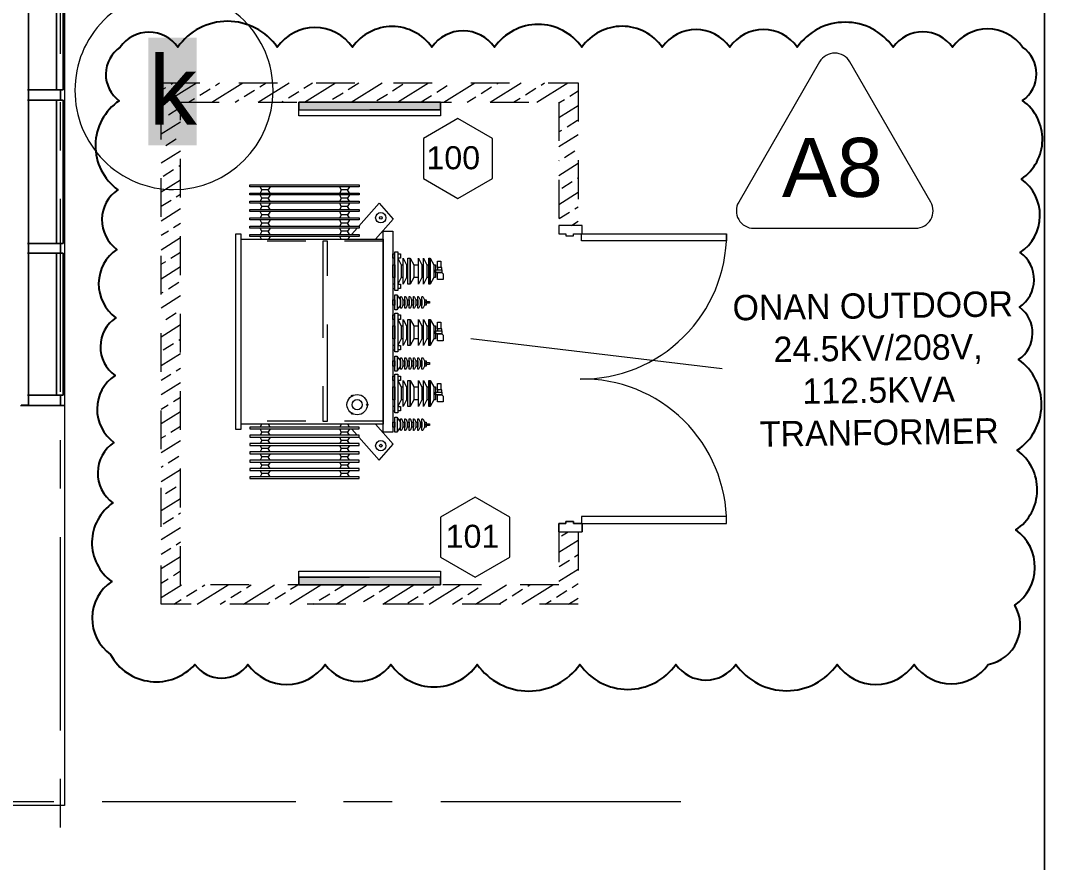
# Model space of a CAD drawing. Header units: inches. Extents: x 0.9 to 36.3, y 0.7 to 23.3.
# Drawn here: x 29.719 to 32.364, y 5.952 to 8.127 of the extents above; entities that cross this region are included whole.
import ezdxf

# ---------------------------------------------------------------- set-up
doc = ezdxf.new("R2010")
doc.units = ezdxf.units.IN
for name, pattern in [('CENTER', [50.8, 31.75, -6.35, 6.35, -6.35]), ('DASHED2', [0.375, 0.25, -0.125]), ('HIDDEN', [0.375, 0.25, -0.125])]:
    doc.linetypes.add(name, pattern=pattern)
doc.layers.add('Clouds', color=250, linetype='Continuous')
doc.layers.add('PDF_Text', color=7, linetype='Continuous')
for name, color, linetype, lineweight, true_color in [('Lights', 7, 'Continuous', 15, 0xff0a0a), ('Numbering Lights', 1, 'Continuous', 15, 0xff0000), ('PDF_Geometry', 7, 'Continuous', 9, 0x777777), ('transformer', 7, 'Continuous', 15, 0xb1a785)]:
    doc.layers.add(name, color=color, linetype=linetype, lineweight=lineweight, true_color=true_color)
doc.layers.add('PDF_Solid Fills', color=7, linetype='Continuous', true_color=0xffffff)
doc.styles.add('PDF Arial', font='arial.ttf')
doc.styles.get("Standard").update_dxf_attribs({"font": 'arial.ttf'})
pattern_1 = [(31.97041, (-1.401335, 0.010687), (-0.03362206, 0.05386842), []), (31.97041, (-1.35759, 0.000563), (-0.03362206, 0.05386842), [0.03175, -0.015875])]

msp = doc.modelspace()

# ---------------------------------------------------------------- hatches: boundary and pattern name
at = {"layer": 'transformer', "linetype": 'DASHED2', "ltscale": 0.05, "transparency": 33554559}
h = msp.add_hatch(dxfattribs=at)
h.set_pattern_fill('ANSI33', color=256, scale=0.01, angle=-13.0296)
h.set_pattern_definition(pattern_1)
h.paths.add_polyline_path([(31.1096, 7.916), (31.1096, 7.5979), (31.1596, 7.5979), (31.1596, 7.966), (30.0825, 7.966), (30.0825, 6.6197), (30.7382, 6.6197), (30.7498, 6.6697), (30.1325, 6.6697), (30.1325, 7.916)])
h = msp.add_hatch(dxfattribs=at)
h.set_pattern_fill('ANSI33', color=256, scale=0.01, angle=-13.0296)
h.set_pattern_definition(pattern_1)
h.paths.add_polyline_path([(31.1596, 6.8062), (31.1096, 6.8062), (31.1096, 6.6697), (30.7498, 6.6697), (30.7382, 6.6197), (31.1596, 6.6197)])

# ---------------------------------------------------------------- linework, layer by layer
at = {"layer": 'Clouds', "linetype": 'Continuous'}
msp.add_lwpolyline([(29.9763, 8.0582, 0.520567), (29.9741, 7.92, 0.520567), (29.9705, 7.69, 0.520567), (29.9681, 7.536, 0.520567), (29.9653, 7.3594, 0.520567), (29.963, 7.2104, 0.520567), (29.9603, 7.0373, 0.520567), (29.9578, 6.8811, 0.520567), (29.9546, 6.6783, 0.520567), (29.9517, 6.4894, 0.520567), (30.1695, 6.4641, 0.520567), (30.3066, 6.4641, 0.520567), (30.5062, 6.4641, 0.520567), (30.6756, 6.4641, 0.520567), (30.899, 6.4641, 0.520567), (31.1641, 6.4641, 0.520567), (31.4119, 6.4641, 0.520567), (31.5673, 6.4641, 0.520567), (31.8289, 6.4641, 0.520567), (32.0277, 6.4641, 0.520567), (32.2193, 6.4641, 0.520567), (32.2875, 6.6173, 0.520567), (32.2906, 6.8114, 0.520567), (32.2938, 7.017, 0.520567), (32.2975, 7.2515, 0.520567), (32.2996, 7.3865, 0.520567), (32.3018, 7.5279, 0.520567), (32.3048, 7.7177, 0.520567), (32.308, 7.9203, 0.520567), (32.3079, 8.0582, 0.520567), (32.1266, 8.0582, 0.520567), (31.9733, 8.0582, 0.520567), (31.7256, 8.0582, 0.520567), (31.5511, 8.0582, 0.520567), (31.377, 8.0582, 0.520567), (31.1692, 8.0582, 0.520567), (30.9433, 8.0582, 0.520567), (30.7815, 8.0582, 0.520567), (30.5765, 8.0582, 0.520567), (30.3823, 8.0582, 0.520567), (30.1251, 8.0582, 0.520567)], format="xyb", close=True, dxfattribs=at)
at = {"layer": 'Clouds', "linetype": 'ByBlock', "lineweight": 0}
msp.add_lwpolyline([(31.7834, 8.0203), (31.5743, 7.6582, 0.57735), (31.6134, 7.5905), (32.0316, 7.5905, 0.57735), (32.0706, 7.6582), (31.8616, 8.0203, 0.57735)], format="xyb", close=True, dxfattribs=at)
at = {"layer": 'Lights', "linetype": 'ByBlock'}
for p, q in [((30.4379, 7.8966), (30.8041, 7.8983)), ((30.8042, 6.6892), (30.438, 6.6875))]:
    msp.add_line(p, q, dxfattribs=at)
for points in [[(30.8041, 7.881), (30.4381, 7.881), (30.4381, 7.916), (30.8041, 7.916)], [(30.4381, 7.896), (30.8041, 7.896), (30.8041, 7.916), (30.4381, 7.916)], [(30.4381, 6.7047), (30.8041, 6.7047), (30.8041, 6.6697), (30.4381, 6.6697)], [(30.8041, 6.6897), (30.4381, 6.6897), (30.4381, 6.6697), (30.8041, 6.6697)]]:
    msp.add_lwpolyline(points, close=True, dxfattribs=at)
for points in [[(30.4381, 7.896), (30.8041, 7.896)], [(30.8041, 6.6897), (30.4381, 6.6897)]]:
    msp.add_lwpolyline(points, dxfattribs=at)
at = {"layer": 'Lights', "linetype": 'ByBlock', "transparency": 33554559}
for points in [[(30.4381, 7.896), (30.8041, 7.896), (30.4381, 7.916), (30.8041, 7.916)], [(30.8041, 6.6897), (30.4381, 6.6897), (30.8041, 6.6697), (30.4381, 6.6697)]]:
    msp.add_solid(points, dxfattribs=at)
at = {"layer": 'Numbering Lights', "linetype": 'ByBlock', "ltscale": 0.001}
for points in [[(30.849, 7.874), (30.7596, 7.8223), (30.7596, 7.7191), (30.849, 7.6675), (30.9384, 7.7191), (30.9384, 7.8223)], [(30.8935, 6.8962), (30.8041, 6.8446), (30.8041, 6.7414), (30.8935, 6.6897), (30.9829, 6.7414), (30.9829, 6.8446)]]:
    msp.add_lwpolyline(points, close=True, dxfattribs=at)
at = {"layer": 'PDF_Geometry', "linetype": 'ByBlock'}
for points in [[(32.3645, 1.0083), (1.135, 1.0083), (32.3645, 1.0083), (32.3645, 22.9929), (1.135, 22.9929), (32.3645, 22.9929)], [(29.7391, 8.3186), (29.7391, 7.9485)], [(29.7391, 8.3186), (29.7391, 7.9485)], [(29.8289, 7.9481), (29.8289, 8.318), (29.8106, 8.318), (29.8289, 8.318), (29.8289, 7.9481), (29.8106, 7.9481)], [(29.8116, 8.3183), (29.8116, 7.9483)], [(29.822, 7.9213), (29.822, 7.948), (29.7369, 7.948), (29.822, 7.948), (29.822, 7.9213), (29.7369, 7.9213)], [(29.7391, 7.9485), (29.7391, 7.9219)], [(29.7391, 7.9219), (29.7391, 7.5519)], [(29.7391, 7.9219), (29.7391, 7.5519)], [(29.8289, 7.5514), (29.8289, 7.9214), (29.8106, 7.9214), (29.8289, 7.9214), (29.8289, 7.5514), (29.8106, 7.5514)], [(29.8116, 7.9217), (29.8116, 7.5517)], [(29.822, 7.5263), (29.822, 7.5513), (29.7369, 7.5513), (29.822, 7.5513), (29.822, 7.5263), (29.7369, 7.5263)], [(29.7391, 7.5519), (29.7391, 7.5269)], [(29.7391, 7.5269), (29.7391, 7.1602)], [(29.7391, 7.5269), (29.7391, 7.1602)], [(29.8289, 7.1597), (29.8289, 7.5264), (29.8106, 7.5264), (29.8289, 7.5264), (29.8289, 7.1597), (29.8106, 7.1597)], [(29.8116, 7.5267), (29.8116, 7.16)], [(29.822, 7.133), (29.822, 7.1597), (29.7369, 7.1597), (29.822, 7.1597), (29.822, 7.133), (29.7369, 7.133)], [(29.7391, 7.1602), (29.7391, 7.1335)]]:
    msp.add_lwpolyline(points, close=True, dxfattribs=at)
for points in [[(29.8223, 9.1314), (29.8324, 9.1314), (29.8324, 7.1331), (29.8223, 7.1331)], [(29.822, 8.0413), (29.822, 8.5413)], [(29.822, 7.7913), (29.822, 7.9163)], [(29.822, 7.168), (29.822, 7.6663)], [(29.7191, 7.1331), (29.8324, 7.1331), (29.8324, 6.1931), (29.8324, 6.0998), (24.7426, 6.0998)], [(29.7391, 7.1335), (29.7209, 7.1335)], [(29.822, 6.918), (29.822, 7.043)], [(29.822, 6.293), (29.822, 6.793)], [(29.822, 6.0431), (29.822, 6.1681)], [(29.6797, 6.11), (29.8047, 6.11)], [(29.93, 6.11), (30.43, 6.11)], [(30.5537, 6.1101), (30.6787, 6.1101)], [(30.8048, 6.1103), (31.4249, 6.1103)]]:
    msp.add_lwpolyline(points, dxfattribs=at)
msp.add_lwpolyline([(30.1145, 8.202, 0.416658), (29.8596, 7.947, 0.415315), (30.1145, 7.6903, 0.414084), (30.3713, 7.947, 0.415408)], format="xyb", close=True, dxfattribs=at)
at = {"layer": 'PDF_Solid Fills', "linetype": 'ByBlock', "transparency": 33554559}
msp.add_solid([(30.0494, 8.0832), (30.1744, 8.0832), (30.0494, 7.8048), (30.1744, 7.8048)], dxfattribs=at)
at = {"layer": 'transformer', "linetype": 'HIDDEN', "lineweight": 0, "ltscale": 0.1}
for p, q in [((30.6561, 7.5573), (30.2879, 7.5573)), ((30.6561, 7.0923), (30.2879, 7.0923))]:
    msp.add_line(p, q, dxfattribs=at)
at = {"layer": 'transformer', "ltscale": 6}
msp.add_line((31.5316, 7.2275), (30.8822, 7.3049), dxfattribs=at)
at = {"layer": 'transformer', "linetype": 'DASHED2', "ltscale": 0.05}
for points in [[(31.1596, 6.8062), (31.1596, 6.6197), (30.0825, 6.6197), (30.0825, 7.966), (31.1596, 7.966), (31.1596, 7.5979)], [(31.1096, 6.8279), (31.1096, 6.6697), (30.1325, 6.6697), (30.1325, 7.916), (31.1096, 7.916), (31.1096, 7.5762)]]:
    msp.add_lwpolyline(points, dxfattribs=at)
at = {"layer": 'transformer', "linetype": 'Continuous', "lineweight": 0}
for points in [[(30.5938, 7.7029), (30.5938, 7.6979), (30.3112, 7.6979), (30.3112, 7.7029)], [(30.5938, 7.6815), (30.5938, 7.6765), (30.3112, 7.6765), (30.3112, 7.6815)], [(30.5938, 7.6601), (30.5938, 7.6551), (30.3112, 7.6551), (30.3112, 7.6601)], [(30.5938, 7.6387), (30.5938, 7.6337), (30.3112, 7.6337), (30.3112, 7.6387)], [(30.5938, 7.6173), (30.5938, 7.6123), (30.3112, 7.6123), (30.3112, 7.6173)], [(30.5938, 7.5959), (30.5938, 7.5909), (30.3112, 7.5909), (30.3112, 7.5959)], [(30.2879, 7.5759), (30.2879, 7.071), (30.2755, 7.071), (30.2755, 7.5759)], [(30.5938, 7.5746), (30.5938, 7.5696), (30.3112, 7.5696), (30.3112, 7.5746)], [(30.6804, 7.5831), (30.6804, 7.0637), (30.6561, 7.0637), (30.6561, 7.5831)], [(30.6934, 7.5297), (30.6934, 7.4298), (30.6858, 7.4298), (30.6858, 7.5297)], [(30.6858, 7.4965), (30.6858, 7.463), (30.6804, 7.463), (30.6804, 7.4965)], [(30.7259, 7.5133), (30.7259, 7.4462), (30.7194, 7.4462), (30.7194, 7.5133)], [(30.7775, 7.5133), (30.7775, 7.4462), (30.7742, 7.4462), (30.7742, 7.5133)], [(30.7963, 7.4893), (30.7963, 7.5057), (30.8049, 7.5057), (30.8049, 7.4893)], [(30.8078, 7.4833), (30.8078, 7.4893), (30.7963, 7.4893), (30.7963, 7.4833)], [(30.8078, 7.4833), (30.8078, 7.4762), (30.7914, 7.4762), (30.7914, 7.4833)], [(30.6917, 7.4187), (30.6917, 7.3795), (30.6858, 7.3795), (30.6858, 7.4187)], [(30.6858, 7.4059), (30.6858, 7.3923), (30.6804, 7.3923), (30.6804, 7.4059)], [(30.7754, 7.4015), (30.7754, 7.3967), (30.7671, 7.3967), (30.7671, 7.4015)], [(30.6934, 7.3716), (30.6934, 7.2717), (30.6858, 7.2717), (30.6858, 7.3716)], [(30.7259, 7.3552), (30.7259, 7.2881), (30.7194, 7.2881), (30.7194, 7.3552)], [(30.7775, 7.3552), (30.7775, 7.2881), (30.7742, 7.2881), (30.7742, 7.3552)], [(30.6858, 7.3384), (30.6858, 7.3049), (30.6804, 7.3049), (30.6804, 7.3384)], [(30.7963, 7.3312), (30.7963, 7.3476), (30.8049, 7.3476), (30.8049, 7.3312)], [(30.8078, 7.3252), (30.8078, 7.3312), (30.7963, 7.3312), (30.7963, 7.3252)], [(30.8078, 7.3252), (30.8078, 7.3181), (30.7914, 7.3181), (30.7914, 7.3252)], [(30.6917, 7.2606), (30.6917, 7.2214), (30.6858, 7.2214), (30.6858, 7.2606)], [(30.6858, 7.2478), (30.6858, 7.2342), (30.6804, 7.2342), (30.6804, 7.2478)], [(30.7754, 7.2434), (30.7754, 7.2386), (30.7671, 7.2386), (30.7671, 7.2434)], [(30.6934, 7.2139), (30.6934, 7.114), (30.6858, 7.114), (30.6858, 7.2139)], [(30.7259, 7.1975), (30.7259, 7.1304), (30.7194, 7.1304), (30.7194, 7.1975)], [(30.7775, 7.1975), (30.7775, 7.1304), (30.7742, 7.1304), (30.7742, 7.1975)], [(30.6858, 7.1807), (30.6858, 7.1472), (30.6804, 7.1472), (30.6804, 7.1807)], [(30.7963, 7.1735), (30.7963, 7.1899), (30.8049, 7.1899), (30.8049, 7.1735)], [(30.8078, 7.1675), (30.8078, 7.1735), (30.7963, 7.1735), (30.7963, 7.1675)], [(30.8078, 7.1675), (30.8078, 7.1604), (30.7914, 7.1604), (30.7914, 7.1675)], [(30.6917, 7.1029), (30.6917, 7.0637), (30.6858, 7.0637), (30.6858, 7.1029)], [(30.5938, 7.0722), (30.5938, 7.0772), (30.3112, 7.0772), (30.3112, 7.0722)], [(30.6858, 7.0901), (30.6858, 7.0765), (30.6804, 7.0765), (30.6804, 7.0901)], [(30.7754, 7.0857), (30.7754, 7.0809), (30.7671, 7.0809), (30.7671, 7.0857)], [(30.5938, 7.0509), (30.5938, 7.0559), (30.3112, 7.0559), (30.3112, 7.0509)], [(30.5938, 7.0295), (30.5938, 7.0345), (30.3112, 7.0345), (30.3112, 7.0295)], [(30.5938, 7.0081), (30.5938, 7.0131), (30.3112, 7.0131), (30.3112, 7.0081)], [(30.5938, 6.9867), (30.5938, 6.9917), (30.3112, 6.9917), (30.3112, 6.9867)], [(30.5938, 6.9653), (30.5938, 6.9703), (30.3112, 6.9703), (30.3112, 6.9653)], [(30.5938, 6.9439), (30.5938, 6.9489), (30.3112, 6.9489), (30.3112, 6.9439)]]:
    msp.add_lwpolyline(points, close=True, dxfattribs=at)
for points in [[(30.3636, 7.6979), (30.3587, 7.6897), (30.3425, 7.6897), (30.3383, 7.6979)], [(30.3636, 7.6815), (30.3587, 7.6897), (30.3425, 7.6897), (30.3383, 7.6815)], [(30.3636, 7.6765), (30.3587, 7.6683), (30.3425, 7.6683), (30.3383, 7.6765)], [(30.5688, 7.6979), (30.5639, 7.6897), (30.5477, 7.6897), (30.5435, 7.6979)], [(30.5688, 7.6815), (30.5639, 7.6897), (30.5477, 7.6897), (30.5435, 7.6815)], [(30.5688, 7.6765), (30.5639, 7.6683), (30.5477, 7.6683), (30.5435, 7.6765)], [(30.3636, 7.6601), (30.3587, 7.6683), (30.3425, 7.6683), (30.3383, 7.6601)], [(30.3636, 7.6551), (30.3587, 7.6469), (30.3425, 7.6469), (30.3383, 7.6551)], [(30.3636, 7.6387), (30.3587, 7.6469), (30.3425, 7.6469), (30.3383, 7.6387)], [(30.5688, 7.6601), (30.5639, 7.6683), (30.5477, 7.6683), (30.5435, 7.6601)], [(30.5688, 7.6551), (30.5639, 7.6469), (30.5477, 7.6469), (30.5435, 7.6551)], [(30.5688, 7.6387), (30.5639, 7.6469), (30.5477, 7.6469), (30.5435, 7.6387)], [(30.5933, 7.5959), (30.6458, 7.6556), (30.6815, 7.6144), (30.6363, 7.5626)], [(30.3636, 7.6337), (30.3587, 7.6255), (30.3425, 7.6255), (30.3383, 7.6337)], [(30.3636, 7.6173), (30.3587, 7.6255), (30.3425, 7.6255), (30.3383, 7.6173)], [(30.5688, 7.6337), (30.5639, 7.6255), (30.5477, 7.6255), (30.5435, 7.6337)], [(30.5688, 7.6173), (30.5639, 7.6255), (30.5477, 7.6255), (30.5435, 7.6173)], [(30.3636, 7.6123), (30.3587, 7.6041), (30.3425, 7.6041), (30.3383, 7.6123)], [(30.3636, 7.5959), (30.3587, 7.6041), (30.3425, 7.6041), (30.3383, 7.5959)], [(30.5688, 7.6123), (30.5639, 7.6041), (30.5477, 7.6041), (30.5435, 7.6123)], [(30.5688, 7.5959), (30.5639, 7.6041), (30.5477, 7.6041), (30.5435, 7.5959)], [(30.3636, 7.5909), (30.3587, 7.5828), (30.3425, 7.5828), (30.3383, 7.5909)], [(30.3636, 7.5746), (30.3587, 7.5828), (30.3425, 7.5828), (30.3383, 7.5746)], [(30.3419, 7.5626), (30.3383, 7.5696)], [(30.3636, 7.5696), (30.3594, 7.5626)], [(30.5688, 7.5909), (30.5639, 7.5828), (30.5477, 7.5828), (30.5435, 7.5909)], [(30.5688, 7.5746), (30.5639, 7.5828), (30.5477, 7.5828), (30.5435, 7.5746)], [(30.5471, 7.5626), (30.5435, 7.5696)], [(30.5688, 7.5696), (30.5646, 7.5626)], [(30.5747, 7.5749), (30.5889, 7.5909)], [(30.2879, 7.5626), (30.6561, 7.5626), (30.6561, 7.0842), (30.2879, 7.0842)], [(30.6858, 7.5133), (30.6804, 7.5133), (30.6804, 7.5247), (30.6858, 7.5247)], [(30.6934, 7.5247), (30.7003, 7.5247), (30.7003, 7.5133), (30.6934, 7.5133), (30.7025, 7.4965), (30.7025, 7.463), (30.6934, 7.4462), (30.7003, 7.4462), (30.7003, 7.4348), (30.6934, 7.4348)], [(30.7025, 7.4965), (30.7074, 7.4965)], [(30.7074, 7.4462), (30.7074, 7.5133), (30.7165, 7.4965), (30.7165, 7.463), (30.7074, 7.4462)], [(30.7165, 7.4965), (30.7194, 7.4965)], [(30.7259, 7.4462), (30.7259, 7.5133), (30.735, 7.4965), (30.735, 7.463), (30.7259, 7.4462)], [(30.735, 7.4965), (30.7468, 7.4965)], [(30.7468, 7.4462), (30.7468, 7.5133), (30.7559, 7.4965), (30.7559, 7.463), (30.7468, 7.4462)], [(30.7559, 7.4965), (30.7596, 7.4965)], [(30.7596, 7.4462), (30.7596, 7.5133), (30.7688, 7.4965), (30.7688, 7.463), (30.7596, 7.4462)], [(30.7688, 7.4965), (30.7742, 7.4965)], [(30.7775, 7.4462), (30.7775, 7.5133), (30.7866, 7.4965), (30.7866, 7.463), (30.7775, 7.4462)], [(30.7866, 7.4965), (30.7914, 7.4965), (30.7914, 7.463), (30.7866, 7.463)], [(30.7074, 7.463), (30.7025, 7.463)], [(30.7194, 7.463), (30.7165, 7.463)], [(30.7468, 7.463), (30.735, 7.463)], [(30.7596, 7.463), (30.7559, 7.463)], [(30.7742, 7.463), (30.7688, 7.463)], [(30.8078, 7.4762), (30.811, 7.4729), (30.811, 7.4583), (30.7963, 7.4583), (30.7963, 7.4762), (30.8078, 7.4762)], [(30.6858, 7.4462), (30.6804, 7.4462), (30.6804, 7.4348), (30.6858, 7.4348)], [(30.6917, 7.4169), (30.7008, 7.4059), (30.7008, 7.3923), (30.6917, 7.3813)], [(30.707, 7.4059), (30.7118, 7.4059), (30.7118, 7.3923), (30.707, 7.3923)], [(30.718, 7.4059), (30.7229, 7.4059), (30.7229, 7.3923), (30.718, 7.3923)], [(30.7291, 7.4059), (30.7339, 7.4059), (30.7339, 7.3923), (30.7291, 7.3923)], [(30.7401, 7.4059), (30.745, 7.4059), (30.745, 7.3923), (30.7401, 7.3923)], [(30.7512, 7.4059), (30.756, 7.4059), (30.756, 7.3923), (30.7512, 7.3923)], [(30.7622, 7.4059), (30.7671, 7.4059), (30.7671, 7.3923), (30.7622, 7.3923)], [(30.6858, 7.3552), (30.6804, 7.3552), (30.6804, 7.3666), (30.6858, 7.3666)], [(30.6934, 7.3666), (30.7003, 7.3666), (30.7003, 7.3552), (30.6934, 7.3552), (30.7025, 7.3384), (30.7025, 7.3049), (30.6934, 7.2881), (30.7003, 7.2881), (30.7003, 7.2767), (30.6934, 7.2767)], [(30.7074, 7.2881), (30.7074, 7.3552), (30.7165, 7.3384), (30.7165, 7.3049), (30.7074, 7.2881)], [(30.7259, 7.2881), (30.7259, 7.3552), (30.735, 7.3384), (30.735, 7.3049), (30.7259, 7.2881)], [(30.7468, 7.2881), (30.7468, 7.3552), (30.7559, 7.3384), (30.7559, 7.3049), (30.7468, 7.2881)], [(30.7596, 7.2881), (30.7596, 7.3552), (30.7688, 7.3384), (30.7688, 7.3049), (30.7596, 7.2881)], [(30.7775, 7.2881), (30.7775, 7.3552), (30.7866, 7.3384), (30.7866, 7.3049), (30.7775, 7.2881)], [(30.7025, 7.3384), (30.7074, 7.3384)], [(30.7165, 7.3384), (30.7194, 7.3384)], [(30.735, 7.3384), (30.7468, 7.3384)], [(30.7559, 7.3384), (30.7596, 7.3384)], [(30.7688, 7.3384), (30.7742, 7.3384)], [(30.7866, 7.3384), (30.7914, 7.3384), (30.7914, 7.3049), (30.7866, 7.3049)], [(30.7074, 7.3049), (30.7025, 7.3049)], [(30.7194, 7.3049), (30.7165, 7.3049)], [(30.7468, 7.3049), (30.735, 7.3049)], [(30.7596, 7.3049), (30.7559, 7.3049)], [(30.7742, 7.3049), (30.7688, 7.3049)], [(30.8078, 7.3181), (30.811, 7.3148), (30.811, 7.3002), (30.7963, 7.3002), (30.7963, 7.3181), (30.8078, 7.3181)], [(30.6858, 7.2881), (30.6804, 7.2881), (30.6804, 7.2767), (30.6858, 7.2767)], [(30.6917, 7.2588), (30.7008, 7.2478), (30.7008, 7.2342), (30.6917, 7.2232)], [(30.707, 7.2478), (30.7118, 7.2478), (30.7118, 7.2342), (30.707, 7.2342)], [(30.718, 7.2478), (30.7229, 7.2478), (30.7229, 7.2342), (30.718, 7.2342)], [(30.7291, 7.2478), (30.7339, 7.2478), (30.7339, 7.2342), (30.7291, 7.2342)], [(30.7401, 7.2478), (30.745, 7.2478), (30.745, 7.2342), (30.7401, 7.2342)], [(30.7512, 7.2478), (30.756, 7.2478), (30.756, 7.2342), (30.7512, 7.2342)], [(30.7622, 7.2478), (30.7671, 7.2478), (30.7671, 7.2342), (30.7622, 7.2342)], [(30.6858, 7.1975), (30.6804, 7.1975), (30.6804, 7.2089), (30.6858, 7.2089)], [(30.6934, 7.2089), (30.7003, 7.2089), (30.7003, 7.1975), (30.6934, 7.1975), (30.7025, 7.1807), (30.7025, 7.1472), (30.6934, 7.1304), (30.7003, 7.1304), (30.7003, 7.119), (30.6934, 7.119)], [(30.7074, 7.1304), (30.7074, 7.1975), (30.7165, 7.1807), (30.7165, 7.1472), (30.7074, 7.1304)], [(30.7259, 7.1304), (30.7259, 7.1975), (30.735, 7.1807), (30.735, 7.1472), (30.7259, 7.1304)], [(30.7468, 7.1304), (30.7468, 7.1975), (30.7559, 7.1807), (30.7559, 7.1472), (30.7468, 7.1304)], [(30.7596, 7.1304), (30.7596, 7.1975), (30.7688, 7.1807), (30.7688, 7.1472), (30.7596, 7.1304)], [(30.7775, 7.1304), (30.7775, 7.1975), (30.7866, 7.1807), (30.7866, 7.1472), (30.7775, 7.1304)], [(30.7025, 7.1807), (30.7074, 7.1807)], [(30.7165, 7.1807), (30.7194, 7.1807)], [(30.735, 7.1807), (30.7468, 7.1807)], [(30.7559, 7.1807), (30.7596, 7.1807)], [(30.7688, 7.1807), (30.7742, 7.1807)], [(30.7866, 7.1807), (30.7914, 7.1807), (30.7914, 7.1472), (30.7866, 7.1472)], [(30.7074, 7.1472), (30.7025, 7.1472)], [(30.7194, 7.1472), (30.7165, 7.1472)], [(30.7468, 7.1472), (30.735, 7.1472)], [(30.7596, 7.1472), (30.7559, 7.1472)], [(30.7742, 7.1472), (30.7688, 7.1472)], [(30.8078, 7.1604), (30.811, 7.1571), (30.811, 7.1426), (30.7963, 7.1426), (30.7963, 7.1604), (30.8078, 7.1604)], [(30.6858, 7.1304), (30.6804, 7.1304), (30.6804, 7.119), (30.6858, 7.119)], [(30.6917, 7.1011), (30.7008, 7.0901), (30.7008, 7.0765), (30.6917, 7.0656)], [(30.3419, 7.0842), (30.3383, 7.0772)], [(30.3636, 7.0722), (30.3587, 7.0641), (30.3425, 7.0641), (30.3383, 7.0722)], [(30.3636, 7.0559), (30.3587, 7.0641), (30.3425, 7.0641), (30.3383, 7.0559)], [(30.3636, 7.0772), (30.3594, 7.0842)], [(30.5471, 7.0842), (30.5435, 7.0772)], [(30.5688, 7.0722), (30.5639, 7.0641), (30.5477, 7.0641), (30.5435, 7.0722)], [(30.5688, 7.0559), (30.5639, 7.0641), (30.5477, 7.0641), (30.5435, 7.0559)], [(30.5688, 7.0772), (30.5646, 7.0842)], [(30.5747, 7.072), (30.5889, 7.0559)], [(30.5933, 7.0509), (30.6458, 6.9912), (30.6815, 7.0325), (30.6363, 7.0842)], [(30.707, 7.0901), (30.7118, 7.0901), (30.7118, 7.0765), (30.707, 7.0765)], [(30.718, 7.0901), (30.7229, 7.0901), (30.7229, 7.0765), (30.718, 7.0765)], [(30.7291, 7.0901), (30.7339, 7.0901), (30.7339, 7.0765), (30.7291, 7.0765)], [(30.7401, 7.0901), (30.745, 7.0901), (30.745, 7.0765), (30.7401, 7.0765)], [(30.7512, 7.0901), (30.756, 7.0901), (30.756, 7.0765), (30.7512, 7.0765)], [(30.7622, 7.0901), (30.7671, 7.0901), (30.7671, 7.0765), (30.7622, 7.0765)], [(30.3636, 7.0509), (30.3587, 7.0427), (30.3425, 7.0427), (30.3383, 7.0509)], [(30.3636, 7.0345), (30.3587, 7.0427), (30.3425, 7.0427), (30.3383, 7.0345)], [(30.5688, 7.0509), (30.5639, 7.0427), (30.5477, 7.0427), (30.5435, 7.0509)], [(30.5688, 7.0345), (30.5639, 7.0427), (30.5477, 7.0427), (30.5435, 7.0345)], [(30.3636, 7.0295), (30.3587, 7.0213), (30.3425, 7.0213), (30.3383, 7.0295)], [(30.3636, 7.0131), (30.3587, 7.0213), (30.3425, 7.0213), (30.3383, 7.0131)], [(30.5688, 7.0295), (30.5639, 7.0213), (30.5477, 7.0213), (30.5435, 7.0295)], [(30.5688, 7.0131), (30.5639, 7.0213), (30.5477, 7.0213), (30.5435, 7.0131)], [(30.3636, 7.0081), (30.3587, 6.9999), (30.3425, 6.9999), (30.3383, 7.0081)], [(30.3636, 6.9917), (30.3587, 6.9999), (30.3425, 6.9999), (30.3383, 6.9917)], [(30.3636, 6.9867), (30.3587, 6.9785), (30.3425, 6.9785), (30.3383, 6.9867)], [(30.5688, 7.0081), (30.5639, 6.9999), (30.5477, 6.9999), (30.5435, 7.0081)], [(30.5688, 6.9917), (30.5639, 6.9999), (30.5477, 6.9999), (30.5435, 6.9917)], [(30.5688, 6.9867), (30.5639, 6.9785), (30.5477, 6.9785), (30.5435, 6.9867)], [(30.3636, 6.9703), (30.3587, 6.9785), (30.3425, 6.9785), (30.3383, 6.9703)], [(30.3636, 6.9653), (30.3587, 6.9571), (30.3425, 6.9571), (30.3383, 6.9653)], [(30.5688, 6.9703), (30.5639, 6.9785), (30.5477, 6.9785), (30.5435, 6.9703)], [(30.5688, 6.9653), (30.5639, 6.9571), (30.5477, 6.9571), (30.5435, 6.9653)], [(30.3636, 6.9489), (30.3587, 6.9571), (30.3425, 6.9571), (30.3383, 6.9489)], [(30.5688, 6.9489), (30.5639, 6.9571), (30.5477, 6.9571), (30.5435, 6.9489)]]:
    msp.add_lwpolyline(points, dxfattribs=at)
at = {"layer": 'transformer', "linetype": 'ByBlock'}
for points in [[(31.1096, 7.5979), (31.1096, 7.5762), (31.1279, 7.5762), (31.1279, 7.5712), (31.1479, 7.5712), (31.1479, 7.5762), (31.1696, 7.5762), (31.1696, 7.5979)], [(31.5429, 7.5762), (31.5429, 7.5579), (31.1679, 7.5579), (31.1679, 7.5762)], [(31.1096, 6.8062), (31.1696, 6.8062), (31.1696, 6.8279), (31.1479, 6.8279), (31.1479, 6.8329), (31.1279, 6.8329), (31.1279, 6.8279), (31.1096, 6.8279)], [(31.5429, 6.8279), (31.5429, 6.8462), (31.1679, 6.8462), (31.1679, 6.8279)]]:
    msp.add_lwpolyline(points, close=True, dxfattribs=at)
for points in [[(31.1096, 7.5979), (31.1096, 7.5762), (31.1279, 7.5762), (31.1279, 7.5712), (31.1479, 7.5712), (31.1479, 7.5762), (31.1696, 7.5762)], [(31.1096, 6.8062), (31.1096, 6.8279), (31.1279, 6.8279), (31.1279, 6.8329), (31.1479, 6.8329), (31.1479, 6.8279), (31.1696, 6.8279), (31.1696, 6.8062)]]:
    msp.add_lwpolyline(points, dxfattribs=at)
msp.add_lwpolyline([(31.5429, 6.8279, 0.420932), (31.1646, 7.2012, 0.417351), (31.5429, 7.5762)], format="xyb", dxfattribs=at)
at = {"layer": 'transformer', "linetype": 'DASHED2', "lineweight": 0}
msp.add_lwpolyline([(30.4997, 7.5573), (30.4997, 7.0923), (30.5124, 7.0923), (30.5124, 7.5573)], close=True, dxfattribs=at)
at = {"layer": 'transformer', "linetype": 'Continuous', "lineweight": 0}
for points in [[(30.7008, 7.4134, -0.414214), (30.7014, 7.414), (30.7018, 7.414, -0.222881), (30.7041, 7.4129), (30.707, 7.4059), (30.707, 7.3923), (30.7041, 7.3853, -0.222881), (30.7018, 7.3842), (30.7014, 7.3842, -0.414214), (30.7008, 7.3848)], [(30.7118, 7.4134, -0.414214), (30.7124, 7.414), (30.7129, 7.414, -0.222881), (30.7151, 7.4129), (30.718, 7.4059), (30.718, 7.3923), (30.7151, 7.3853, -0.222881), (30.7129, 7.3842), (30.7124, 7.3842, -0.414214), (30.7118, 7.3848)], [(30.7229, 7.4134, -0.414214), (30.7235, 7.414), (30.7239, 7.414, -0.222881), (30.7262, 7.4129), (30.7291, 7.4059), (30.7291, 7.3923), (30.7262, 7.3853, -0.222881), (30.7239, 7.3842), (30.7235, 7.3842, -0.414214), (30.7229, 7.3848)], [(30.7339, 7.4134, -0.414214), (30.7345, 7.414), (30.735, 7.414, -0.222881), (30.7372, 7.4129), (30.7401, 7.4059), (30.7401, 7.3923), (30.7372, 7.3853, -0.222881), (30.735, 7.3842), (30.7345, 7.3842, -0.414214), (30.7339, 7.3848)], [(30.745, 7.4134, -0.414214), (30.7456, 7.414), (30.746, 7.414, -0.222881), (30.7483, 7.4129), (30.7512, 7.4059), (30.7512, 7.3923), (30.7483, 7.3853, -0.222881), (30.746, 7.3842), (30.7456, 7.3842, -0.414214), (30.745, 7.3848)], [(30.756, 7.4134, -0.414214), (30.7566, 7.414), (30.7571, 7.414, -0.222881), (30.7593, 7.4129), (30.7622, 7.4059), (30.7622, 7.3923), (30.7593, 7.3853, -0.222881), (30.7571, 7.3842), (30.7566, 7.3842, -0.414214), (30.756, 7.3848)], [(30.7008, 7.2553, -0.414214), (30.7014, 7.2559), (30.7018, 7.2559, -0.222881), (30.7041, 7.2548), (30.707, 7.2478), (30.707, 7.2342), (30.7041, 7.2272, -0.222881), (30.7018, 7.2262), (30.7014, 7.2262, -0.414214), (30.7008, 7.2267)], [(30.7118, 7.2553, -0.414214), (30.7124, 7.2559), (30.7129, 7.2559, -0.222881), (30.7151, 7.2548), (30.718, 7.2478), (30.718, 7.2342), (30.7151, 7.2272, -0.222881), (30.7129, 7.2262), (30.7124, 7.2262, -0.414214), (30.7118, 7.2267)], [(30.7229, 7.2553, -0.414214), (30.7235, 7.2559), (30.7239, 7.2559, -0.222881), (30.7262, 7.2548), (30.7291, 7.2478), (30.7291, 7.2342), (30.7262, 7.2272, -0.222881), (30.7239, 7.2262), (30.7235, 7.2262, -0.414214), (30.7229, 7.2267)], [(30.7339, 7.2553, -0.414214), (30.7345, 7.2559), (30.735, 7.2559, -0.222881), (30.7372, 7.2548), (30.7401, 7.2478), (30.7401, 7.2342), (30.7372, 7.2272, -0.222881), (30.735, 7.2262), (30.7345, 7.2262, -0.414214), (30.7339, 7.2267)], [(30.745, 7.2553, -0.414214), (30.7456, 7.2559), (30.746, 7.2559, -0.222881), (30.7483, 7.2548), (30.7512, 7.2478), (30.7512, 7.2342), (30.7483, 7.2272, -0.222881), (30.746, 7.2262), (30.7456, 7.2262, -0.414214), (30.745, 7.2267)], [(30.756, 7.2553, -0.414214), (30.7566, 7.2559), (30.7571, 7.2559, -0.222881), (30.7593, 7.2548), (30.7622, 7.2478), (30.7622, 7.2342), (30.7593, 7.2272, -0.222881), (30.7571, 7.2262), (30.7566, 7.2262, -0.414214), (30.756, 7.2267)], [(30.7008, 7.0976, -0.414214), (30.7014, 7.0982), (30.7018, 7.0982, -0.222881), (30.7041, 7.0971), (30.707, 7.0901), (30.707, 7.0765), (30.7041, 7.0695, -0.222881), (30.7018, 7.0685), (30.7014, 7.0685, -0.414214), (30.7008, 7.0691)], [(30.7118, 7.0976, -0.414214), (30.7124, 7.0982), (30.7129, 7.0982, -0.222881), (30.7151, 7.0971), (30.718, 7.0901), (30.718, 7.0765), (30.7151, 7.0695, -0.222881), (30.7129, 7.0685), (30.7124, 7.0685, -0.414214), (30.7118, 7.0691)], [(30.7229, 7.0976, -0.414214), (30.7235, 7.0982), (30.7239, 7.0982, -0.222881), (30.7262, 7.0971), (30.7291, 7.0901), (30.7291, 7.0765), (30.7262, 7.0695, -0.222881), (30.7239, 7.0685), (30.7235, 7.0685, -0.414214), (30.7229, 7.0691)], [(30.7339, 7.0976, -0.414214), (30.7345, 7.0982), (30.735, 7.0982, -0.222881), (30.7372, 7.0971), (30.7401, 7.0901), (30.7401, 7.0765), (30.7372, 7.0695, -0.222881), (30.735, 7.0685), (30.7345, 7.0685, -0.414214), (30.7339, 7.0691)], [(30.745, 7.0976, -0.414214), (30.7456, 7.0982), (30.746, 7.0982, -0.222881), (30.7483, 7.0971), (30.7512, 7.0901), (30.7512, 7.0765), (30.7483, 7.0695, -0.222881), (30.746, 7.0685), (30.7456, 7.0685, -0.414214), (30.745, 7.0691)], [(30.756, 7.0976, -0.414214), (30.7566, 7.0982), (30.7571, 7.0982, -0.222881), (30.7593, 7.0971), (30.7622, 7.0901), (30.7622, 7.0765), (30.7593, 7.0695, -0.222881), (30.7571, 7.0685), (30.7566, 7.0685, -0.414214), (30.756, 7.0691)]]:
    msp.add_lwpolyline(points, format="xyb", close=True, dxfattribs=at)
for centre, radius in [((30.6496, 7.6178), 0.0133), ((30.6496, 7.6178), 0.00352), ((30.5885, 7.1349), 0.0262), ((30.5754, 7.1576), 0.00175), ((30.5885, 7.1349), 0.0131), ((30.6496, 7.029), 0.0133), ((30.6496, 7.029), 0.00352)]:
    msp.add_circle(centre, radius, dxfattribs=at)
at = {"layer": 'transformer', "color": 1}
for centre in [(30.6147, 7.1349), (30.5754, 7.1122)]:
    msp.add_circle(centre, 0.00175, dxfattribs=at)

# ---------------------------------------------------------------- texts
at = {"layer": 'Clouds', "transparency": 33554687}
msp.add_text('A8', height=0.15247, dxfattribs=at).set_placement((31.6861, 7.6715))
at = {"layer": 'Numbering Lights', "linetype": 'ByBlock', "ltscale": 0.001}
for s, p in [('100', (30.7675, 7.7429)), ('101', (30.8172, 6.7652))]:
    msp.add_text(s, height=0.05956, dxfattribs=at).set_placement(p)
at = {"layer": 'PDF_Text', "color": 8, "linetype": 'ByBlock', "true_color": 0x777777, "insert": (30.05, 7.9472), "char_height": 0.1787, "attachment_point": 4, "style": 'PDF Arial'}
msp.add_mtext('k', dxfattribs=at)
at = {"layer": 'transformer', "linetype": 'CENTER', "ltscale": 0.01, "insert": (31.5076, 7.4172), "char_height": 0.065445, "attachment_point": 1, "rotation": 0.826}
msp.add_mtext_dynamic_manual_height_columns('\\pxqc;{\\Fgdt|c0;ONAN OUTDOOR  24.5KV/208V, 112.5KVA TRANFORMER }', width=0.849695, gutter_width=0.3272, heights=[0], dxfattribs=at)

doc.saveas('drawing.dxf')
